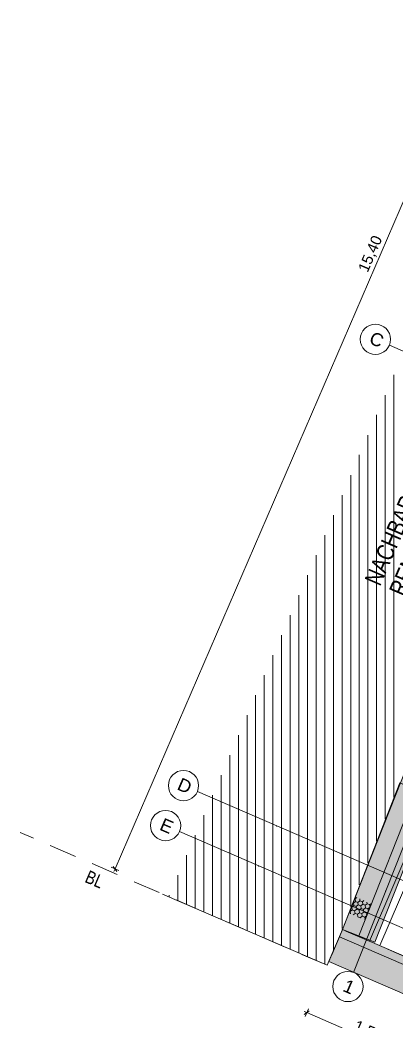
# Model space of a CAD drawing. Header units: millimetres. Extents: x 12535370 to 12592842, y 356201668 to 356234587.
# Drawn here: x 12535370 to 12539734, y 356212917 to 356224507 of the extents above; entities that cross this region are included whole.
import ezdxf
from ezdxf.enums import TextEntityAlignment as Align

# ---------------------------------------------------------------- set-up
doc = ezdxf.new("R2010")
doc.units = ezdxf.units.MM
doc.header["$MEASUREMENT"] = 0
doc.linetypes.add('Dashed Long', pattern=[529.166651, 317.499995, -211.666656])
doc.linetypes.add('Dot & Dashed', pattern=[6702.78, 3527.78, -1763.89, 0, -1411.11])
for name, color, linetype in [('New_015 Innenwände', 7, 'Continuous'), ('New_045 Dachkonstruktionen', 7, 'Continuous'), ('New_290 Raster _ Achsen', 7, 'Continuous'), ('New_GRUNDSTÜCKSGRENZE', 7, 'Continuous')]:
    doc.layers.add(name, color=color, linetype=linetype)
for name, color, linetype, lineweight in [('New_015 Innenwände_Pen_No__1', 7, 'Continuous', 13), ('New_045 Dachkonstruktionen_Pen_No__1', 7, 'Continuous', 13), ('New_255 Plangrafiken_Pen_No__1', 7, 'Continuous', 13), ('New_255 Plangrafiken_Pen_No__39', 8, 'Continuous', 13), ('New_290 Raster _ Achsen_Pen_No__1', 7, 'Continuous', 13), ('New_290 Raster _ Achsen_Pen_No__108', 7, 'Continuous', 13), ('New_Baulinie_Pen_No__21', 1, 'Continuous', 13), ('New_GRUNDSTÜCKSGRENZE_Pen_No__1', 7, 'Continuous', 13)]:
    doc.layers.add(name, color=color, linetype=linetype, lineweight=lineweight)
doc.layers.add('New_255 Plangrafiken_Pen_No__38', color=253, linetype='Continuous', lineweight=13, true_color=0xa2a2a2)
doc.styles.add('GENERATED_STYLE_1', font='arial.ttf')
doc.styles.add('GENERATED_STYLE_2', font='arial.ttf', dxfattribs={"width": 0.8})
doc.dimstyles.new('GENERATED_STYLE__1', dxfattribs={"dimtxt": 125, "dimasz": 47.5, "dimexe": 0.18, "dimexo": 2, "dimgap": 0, "dimtad": 1, "dimlfac": 0.001, "dimzin": 0, "dimdsep": 46, "dimtxsty": 'GENERATED_STYLE_1', "dimblk": 'ARROWHEAD_2', "dimblk1": 'ARROWHEAD_2', "dimblk2": 'ARROWHEAD_2', "dimcen": 0.09, "dimclrd": 7, "dimclre": 7, "dimclrt": 7, "dimadec": 0, "dimazin": 0, "dimtfac": 1, "dimtdec": 4, "dimtmove": 0, "dimatfit": 3, "dimfxl": 1, "dimtolj": 1, "dimtzin": 0, "dimarcsym": 0})
pattern_1 = [(338.410869, (12240439.157, 356160438.356), (19.119148, 48.316231), [30, -60]), (338.410869, (12240490.56, 356160445.956), (19.119148, 48.316231), [30, -60]), (38.410869, (12240467.05, 356160427.317), (-32.28351, 40.715783), [30, -60]), (38.410869, (12240486.17, 356160475.633), (-32.28351, 40.715783), [30, -60]), (98.410869, (12240439.157, 356160438.356), (51.4026574, 7.600448), [30, -60]), (98.410869, (12240458.276, 356160486.67), (51.4026574, 7.600448), [30, -60])]

# ---------------------------------------------------------------- blocks, each defined once
blk = doc.blocks.new('Wall_1', base_point=(12539105, 356213988))
at = {"layer": 'New_015 Innenwände', "linetype": 'Continuous', "lineweight": 0, "true_color": 0x000000}
h = blk.add_hatch(dxfattribs=at)
h.set_pattern_fill('DÄMMSTOFF__POLYSTYROL_EPS', color=18, style=0, pattern_type=2)
h.set_pattern_definition(pattern_1)
h.paths.add_polyline_path([(12544626, 356227940), (12539105, 356213988), (12539291, 356213914), (12544812, 356227866)])
h = blk.add_hatch(dxfattribs=at)
h.set_pattern_fill('BETON_BEWEHRT_SN46', color=18, style=0, pattern_type=2)
h.set_pattern_definition([(45, (12240439.16, 356160438.36), (-70.710678, 70.710678), [30, -20]), (45, (12240403.8, 356160473.71), (-70.710678, 70.710678), [100, 0])])
h.paths.add_polyline_path([(12544812, 356227866), (12539291, 356213914), (12539477, 356213841), (12544998, 356227792)])
h = blk.add_hatch(dxfattribs=at)
h.set_pattern_fill('DÄMMSTOFF__POLYSTYROL_EPS', color=18, style=0, pattern_type=2)
h.set_pattern_definition(pattern_1)
h.paths.add_polyline_path([(12539437, 356214283), (12539253, 356214362), (12539180, 356214176), (12539363, 356214097)])
at = {"layer": 'New_015 Innenwände_Pen_No__1', "color": 7, "linetype": 'Continuous', "lineweight": 13}
for p, q in [((12544812, 356227866), (12539291, 356213914)), ((12539253, 356214362), (12539180, 356214176)), ((12539363, 356214097), (12539437, 356214283))]:
    blk.add_line(p, q, dxfattribs=at)
at = {"layer": 'New_015 Innenwände_Pen_No__1', "color": 7, "linetype": 'Continuous', "lineweight": 13, "flags": 128}
for points in [[(12544626, 356227940), (12539105, 356213988)], [(12539477, 356213841), (12544998, 356227792)], [(12539105, 356213988), (12539477, 356213841)]]:
    blk.add_lwpolyline(points, dxfattribs=at)
blk = doc.blocks.new('*X21', base_point=(12240439, 356160438))
at = {"layer": 'New_255 Plangrafiken_Pen_No__39', "color": 8, "linetype": 'Continuous', "lineweight": 13}
for p, q in [((12539698, 356220401), (12539698, 356220184)), ((12539698, 356220401), (12539698, 356220184)), ((12539598, 356220169), (12539598, 356219934)), ((12539598, 356220169), (12539598, 356219934)), ((12539698, 356220184), (12539698, 356219934)), ((12539698, 356220184), (12539698, 356219934)), ((12539498, 356219938), (12539498, 356219934)), ((12539498, 356219938), (12539498, 356219934)), ((12539498, 356219934), (12539498, 356219684)), ((12539498, 356219934), (12539498, 356219684)), ((12539598, 356219934), (12539598, 356219684)), ((12539598, 356219934), (12539598, 356219684)), ((12539698, 356219934), (12539698, 356219684)), ((12539698, 356219934), (12539698, 356219684)), ((12539398, 356219706), (12539398, 356219684)), ((12539398, 356219706), (12539398, 356219684)), ((12539398, 356219684), (12539398, 356219434)), ((12539398, 356219684), (12539398, 356219434)), ((12539498, 356219684), (12539498, 356219434)), ((12539498, 356219684), (12539498, 356219434)), ((12539598, 356219684), (12539598, 356219434)), ((12539598, 356219684), (12539598, 356219434)), ((12539698, 356219684), (12539698, 356219434)), ((12539698, 356219684), (12539698, 356219434)), ((12539298, 356219475), (12539298, 356219434)), ((12539298, 356219475), (12539298, 356219434)), ((12539298, 356219434), (12539298, 356219184)), ((12539298, 356219434), (12539298, 356219184)), ((12539398, 356219434), (12539398, 356219184)), ((12539398, 356219434), (12539398, 356219184)), ((12539498, 356219434), (12539498, 356219184)), ((12539498, 356219434), (12539498, 356219184)), ((12539598, 356219434), (12539598, 356219184)), ((12539598, 356219434), (12539598, 356219184)), ((12539698, 356219434), (12539698, 356219184)), ((12539698, 356219434), (12539698, 356219184)), ((12539198, 356219243), (12539198, 356219184)), ((12539198, 356219243), (12539198, 356219184)), ((12539198, 356219184), (12539198, 356218934)), ((12539198, 356219184), (12539198, 356218934)), ((12539298, 356219184), (12539298, 356218934)), ((12539298, 356219184), (12539298, 356218934)), ((12539398, 356219184), (12539398, 356218934)), ((12539398, 356219184), (12539398, 356218934)), ((12539498, 356219184), (12539498, 356218934)), ((12539498, 356219184), (12539498, 356218934)), ((12539598, 356219184), (12539598, 356218934)), ((12539598, 356219184), (12539598, 356218934)), ((12539698, 356219184), (12539698, 356218934)), ((12539698, 356219184), (12539698, 356218934)), ((12539098, 356219012), (12539098, 356218934)), ((12539098, 356219012), (12539098, 356218934)), ((12539098, 356218934), (12539098, 356218684)), ((12539098, 356218934), (12539098, 356218684)), ((12539198, 356218934), (12539198, 356218684)), ((12539198, 356218934), (12539198, 356218684)), ((12539298, 356218934), (12539298, 356218684)), ((12539298, 356218934), (12539298, 356218684)), ((12539398, 356218934), (12539398, 356218684)), ((12539398, 356218934), (12539398, 356218684)), ((12539498, 356218934), (12539498, 356218684)), ((12539498, 356218934), (12539498, 356218684)), ((12539598, 356218934), (12539598, 356218684)), ((12539598, 356218934), (12539598, 356218684)), ((12539698, 356218934), (12539698, 356218684)), ((12539698, 356218934), (12539698, 356218684)), ((12538998, 356218780), (12538998, 356218684)), ((12538998, 356218780), (12538998, 356218684)), ((12538998, 356218684), (12538998, 356218434)), ((12538998, 356218684), (12538998, 356218434)), ((12539098, 356218684), (12539098, 356218434)), ((12539098, 356218684), (12539098, 356218434)), ((12539198, 356218684), (12539198, 356218434)), ((12539198, 356218684), (12539198, 356218434)), ((12539298, 356218684), (12539298, 356218434)), ((12539298, 356218684), (12539298, 356218434)), ((12539398, 356218684), (12539398, 356218434)), ((12539398, 356218684), (12539398, 356218434)), ((12539498, 356218684), (12539498, 356218434)), ((12539498, 356218684), (12539498, 356218434)), ((12539598, 356218684), (12539598, 356218434)), ((12539598, 356218684), (12539598, 356218434)), ((12539698, 356218684), (12539698, 356218434)), ((12539698, 356218684), (12539698, 356218434)), ((12538898, 356218549), (12538898, 356218434)), ((12538898, 356218549), (12538898, 356218434)), ((12538898, 356218434), (12538898, 356218184)), ((12538898, 356218434), (12538898, 356218184)), ((12538998, 356218434), (12538998, 356218184)), ((12538998, 356218434), (12538998, 356218184)), ((12539098, 356218434), (12539098, 356218184)), ((12539098, 356218434), (12539098, 356218184)), ((12539198, 356218434), (12539198, 356218184)), ((12539198, 356218434), (12539198, 356218184)), ((12539298, 356218434), (12539298, 356218184)), ((12539298, 356218434), (12539298, 356218184)), ((12539398, 356218434), (12539398, 356218184)), ((12539398, 356218434), (12539398, 356218184)), ((12539498, 356218434), (12539498, 356218184)), ((12539498, 356218434), (12539498, 356218184)), ((12539598, 356218434), (12539598, 356218184)), ((12539598, 356218434), (12539598, 356218184)), ((12539698, 356218434), (12539698, 356218184)), ((12539698, 356218434), (12539698, 356218184)), ((12538798, 356218317), (12538798, 356218184)), ((12538798, 356218317), (12538798, 356218184)), ((12538698, 356218086), (12538698, 356217934)), ((12538698, 356218086), (12538698, 356217934)), ((12538798, 356218184), (12538798, 356217934)), ((12538798, 356218184), (12538798, 356217934)), ((12538898, 356218184), (12538898, 356217934)), ((12538898, 356218184), (12538898, 356217934)), ((12538998, 356218184), (12538998, 356217934)), ((12538998, 356218184), (12538998, 356217934)), ((12539098, 356218184), (12539098, 356217934)), ((12539098, 356218184), (12539098, 356217934)), ((12539198, 356218184), (12539198, 356217934)), ((12539198, 356218184), (12539198, 356217934)), ((12539298, 356218184), (12539298, 356217934)), ((12539298, 356218184), (12539298, 356217934)), ((12539398, 356218184), (12539398, 356217934)), ((12539398, 356218184), (12539398, 356217934)), ((12539498, 356218184), (12539498, 356217934)), ((12539498, 356218184), (12539498, 356217934)), ((12539598, 356218184), (12539598, 356217934)), ((12539598, 356218184), (12539598, 356217934)), ((12539698, 356218184), (12539698, 356217934)), ((12539698, 356218184), (12539698, 356217934)), ((12538598, 356217854), (12538598, 356217684)), ((12538598, 356217854), (12538598, 356217684)), ((12538698, 356217934), (12538698, 356217684)), ((12538698, 356217934), (12538698, 356217684)), ((12538798, 356217934), (12538798, 356217684)), ((12538798, 356217934), (12538798, 356217684)), ((12538898, 356217934), (12538898, 356217684)), ((12538898, 356217934), (12538898, 356217684)), ((12538998, 356217934), (12538998, 356217684)), ((12538998, 356217934), (12538998, 356217684)), ((12539098, 356217934), (12539098, 356217684)), ((12539098, 356217934), (12539098, 356217684)), ((12539198, 356217934), (12539198, 356217684)), ((12539198, 356217934), (12539198, 356217684)), ((12539298, 356217934), (12539298, 356217684)), ((12539298, 356217934), (12539298, 356217684)), ((12539398, 356217934), (12539398, 356217684)), ((12539398, 356217934), (12539398, 356217684)), ((12539498, 356217934), (12539498, 356217684)), ((12539498, 356217934), (12539498, 356217684)), ((12539598, 356217934), (12539598, 356217684)), ((12539598, 356217934), (12539598, 356217684)), ((12539698, 356217934), (12539698, 356217684)), ((12539698, 356217934), (12539698, 356217684)), ((12538498, 356217623), (12538498, 356217434)), ((12538498, 356217623), (12538498, 356217434)), ((12538598, 356217684), (12538598, 356217434)), ((12538598, 356217684), (12538598, 356217434)), ((12538698, 356217684), (12538698, 356217434)), ((12538698, 356217684), (12538698, 356217434)), ((12538798, 356217684), (12538798, 356217434)), ((12538798, 356217684), (12538798, 356217434)), ((12538898, 356217684), (12538898, 356217434)), ((12538898, 356217684), (12538898, 356217434)), ((12538998, 356217684), (12538998, 356217434)), ((12538998, 356217684), (12538998, 356217434)), ((12539098, 356217684), (12539098, 356217434)), ((12539098, 356217684), (12539098, 356217434)), ((12539198, 356217684), (12539198, 356217434)), ((12539198, 356217684), (12539198, 356217434)), ((12539298, 356217684), (12539298, 356217434)), ((12539298, 356217684), (12539298, 356217434)), ((12539398, 356217684), (12539398, 356217434)), ((12539398, 356217684), (12539398, 356217434)), ((12539498, 356217684), (12539498, 356217434)), ((12539498, 356217684), (12539498, 356217434)), ((12539598, 356217684), (12539598, 356217434)), ((12539598, 356217684), (12539598, 356217434)), ((12539698, 356217684), (12539698, 356217434)), ((12539698, 356217684), (12539698, 356217434)), ((12538398, 356217391), (12538398, 356217184)), ((12538398, 356217391), (12538398, 356217184)), ((12538498, 356217434), (12538498, 356217184)), ((12538498, 356217434), (12538498, 356217184)), ((12538598, 356217434), (12538598, 356217184)), ((12538598, 356217434), (12538598, 356217184)), ((12538698, 356217434), (12538698, 356217184)), ((12538698, 356217434), (12538698, 356217184)), ((12538798, 356217434), (12538798, 356217184)), ((12538798, 356217434), (12538798, 356217184)), ((12538898, 356217434), (12538898, 356217184)), ((12538898, 356217434), (12538898, 356217184)), ((12538998, 356217434), (12538998, 356217184)), ((12538998, 356217434), (12538998, 356217184)), ((12539098, 356217434), (12539098, 356217184)), ((12539098, 356217434), (12539098, 356217184)), ((12539198, 356217434), (12539198, 356217184)), ((12539198, 356217434), (12539198, 356217184)), ((12539298, 356217434), (12539298, 356217184)), ((12539298, 356217434), (12539298, 356217184)), ((12539398, 356217434), (12539398, 356217184)), ((12539398, 356217434), (12539398, 356217184)), ((12539498, 356217434), (12539498, 356217184)), ((12539498, 356217434), (12539498, 356217184)), ((12539598, 356217434), (12539598, 356217184)), ((12539598, 356217434), (12539598, 356217184)), ((12539698, 356217434), (12539698, 356217184)), ((12539698, 356217434), (12539698, 356217184)), ((12538298, 356217160), (12538298, 356216934)), ((12538298, 356217160), (12538298, 356216934)), ((12538398, 356217184), (12538398, 356216934)), ((12538398, 356217184), (12538398, 356216934)), ((12538498, 356217184), (12538498, 356216934)), ((12538498, 356217184), (12538498, 356216934)), ((12538598, 356217184), (12538598, 356216934)), ((12538598, 356217184), (12538598, 356216934)), ((12538698, 356217184), (12538698, 356216934)), ((12538698, 356217184), (12538698, 356216934)), ((12538798, 356217184), (12538798, 356216934)), ((12538798, 356217184), (12538798, 356216934)), ((12538898, 356217184), (12538898, 356216934)), ((12538898, 356217184), (12538898, 356216934)), ((12538998, 356217184), (12538998, 356216934)), ((12538998, 356217184), (12538998, 356216934)), ((12539098, 356217184), (12539098, 356216934)), ((12539098, 356217184), (12539098, 356216934)), ((12539198, 356217184), (12539198, 356216934)), ((12539198, 356217184), (12539198, 356216934)), ((12539298, 356217184), (12539298, 356216934)), ((12539298, 356217184), (12539298, 356216934)), ((12539398, 356217184), (12539398, 356216934)), ((12539398, 356217184), (12539398, 356216934)), ((12539498, 356217184), (12539498, 356216934)), ((12539498, 356217184), (12539498, 356216934)), ((12539598, 356217184), (12539598, 356216934)), ((12539598, 356217184), (12539598, 356216934)), ((12539698, 356217184), (12539698, 356216934)), ((12539698, 356217184), (12539698, 356216934)), ((12538198, 356216928), (12538198, 356216684)), ((12538198, 356216928), (12538198, 356216684)), ((12538298, 356216934), (12538298, 356216684)), ((12538298, 356216934), (12538298, 356216684)), ((12538398, 356216934), (12538398, 356216684)), ((12538398, 356216934), (12538398, 356216684)), ((12538498, 356216934), (12538498, 356216684)), ((12538498, 356216934), (12538498, 356216684)), ((12538598, 356216934), (12538598, 356216684)), ((12538598, 356216934), (12538598, 356216684)), ((12538698, 356216934), (12538698, 356216684)), ((12538698, 356216934), (12538698, 356216684)), ((12538798, 356216934), (12538798, 356216684)), ((12538798, 356216934), (12538798, 356216684)), ((12538898, 356216934), (12538898, 356216684)), ((12538898, 356216934), (12538898, 356216684)), ((12538998, 356216934), (12538998, 356216684)), ((12538998, 356216934), (12538998, 356216684)), ((12539098, 356216934), (12539098, 356216684)), ((12539098, 356216934), (12539098, 356216684)), ((12539198, 356216934), (12539198, 356216684)), ((12539198, 356216934), (12539198, 356216684)), ((12539298, 356216934), (12539298, 356216684)), ((12539298, 356216934), (12539298, 356216684)), ((12539398, 356216934), (12539398, 356216684)), ((12539398, 356216934), (12539398, 356216684)), ((12539498, 356216934), (12539498, 356216684)), ((12539498, 356216934), (12539498, 356216684)), ((12539598, 356216934), (12539598, 356216684)), ((12539598, 356216934), (12539598, 356216684)), ((12539698, 356216934), (12539698, 356216684)), ((12539698, 356216934), (12539698, 356216684)), ((12538098, 356216697), (12538098, 356216684)), ((12538098, 356216697), (12538098, 356216684)), ((12538098, 356216684), (12538098, 356216434)), ((12538098, 356216684), (12538098, 356216434)), ((12538198, 356216684), (12538198, 356216434)), ((12538198, 356216684), (12538198, 356216434)), ((12538298, 356216684), (12538298, 356216434)), ((12538298, 356216684), (12538298, 356216434)), ((12538398, 356216684), (12538398, 356216434)), ((12538398, 356216684), (12538398, 356216434)), ((12538498, 356216684), (12538498, 356216434)), ((12538498, 356216684), (12538498, 356216434)), ((12538598, 356216684), (12538598, 356216434)), ((12538598, 356216684), (12538598, 356216434)), ((12538698, 356216684), (12538698, 356216434)), ((12538698, 356216684), (12538698, 356216434)), ((12538798, 356216684), (12538798, 356216434)), ((12538798, 356216684), (12538798, 356216434)), ((12538898, 356216684), (12538898, 356216434)), ((12538898, 356216684), (12538898, 356216434)), ((12538998, 356216684), (12538998, 356216434)), ((12538998, 356216684), (12538998, 356216434)), ((12539098, 356216684), (12539098, 356216434)), ((12539098, 356216684), (12539098, 356216434)), ((12539198, 356216684), (12539198, 356216434)), ((12539198, 356216684), (12539198, 356216434)), ((12539298, 356216684), (12539298, 356216434)), ((12539298, 356216684), (12539298, 356216434)), ((12539398, 356216684), (12539398, 356216434)), ((12539398, 356216684), (12539398, 356216434)), ((12539498, 356216684), (12539498, 356216434)), ((12539498, 356216684), (12539498, 356216434)), ((12539598, 356216684), (12539598, 356216434)), ((12539598, 356216684), (12539598, 356216434)), ((12539698, 356216684), (12539698, 356216434)), ((12539698, 356216684), (12539698, 356216434)), ((12537998, 356216465), (12537998, 356216434)), ((12537998, 356216465), (12537998, 356216434)), ((12537998, 356216434), (12537998, 356216184)), ((12537998, 356216434), (12537998, 356216184)), ((12538098, 356216434), (12538098, 356216184)), ((12538098, 356216434), (12538098, 356216184)), ((12538198, 356216434), (12538198, 356216184)), ((12538198, 356216434), (12538198, 356216184)), ((12538298, 356216434), (12538298, 356216184)), ((12538298, 356216434), (12538298, 356216184)), ((12538398, 356216434), (12538398, 356216184)), ((12538398, 356216434), (12538398, 356216184)), ((12538498, 356216434), (12538498, 356216184)), ((12538498, 356216434), (12538498, 356216184)), ((12538598, 356216434), (12538598, 356216184)), ((12538598, 356216434), (12538598, 356216184)), ((12538698, 356216434), (12538698, 356216184)), ((12538698, 356216434), (12538698, 356216184)), ((12538798, 356216434), (12538798, 356216184)), ((12538798, 356216434), (12538798, 356216184)), ((12538898, 356216434), (12538898, 356216184)), ((12538898, 356216434), (12538898, 356216184)), ((12538998, 356216434), (12538998, 356216184)), ((12538998, 356216434), (12538998, 356216184)), ((12539098, 356216434), (12539098, 356216184)), ((12539098, 356216434), (12539098, 356216184)), ((12539198, 356216434), (12539198, 356216184)), ((12539198, 356216434), (12539198, 356216184)), ((12539298, 356216434), (12539298, 356216184)), ((12539298, 356216434), (12539298, 356216184)), ((12539398, 356216434), (12539398, 356216184)), ((12539398, 356216434), (12539398, 356216184)), ((12539498, 356216434), (12539498, 356216184)), ((12539498, 356216434), (12539498, 356216184)), ((12539598, 356216434), (12539598, 356216184)), ((12539598, 356216434), (12539598, 356216184)), ((12539698, 356216434), (12539698, 356216184)), ((12539698, 356216434), (12539698, 356216184)), ((12537898, 356216234), (12537898, 356216184)), ((12537898, 356216234), (12537898, 356216184)), ((12537898, 356216184), (12537898, 356215934)), ((12537898, 356216184), (12537898, 356215934)), ((12537998, 356216184), (12537998, 356215934)), ((12537998, 356216184), (12537998, 356215934)), ((12538098, 356216184), (12538098, 356215934)), ((12538098, 356216184), (12538098, 356215934)), ((12538198, 356216184), (12538198, 356215934)), ((12538198, 356216184), (12538198, 356215934)), ((12538298, 356216184), (12538298, 356215934)), ((12538298, 356216184), (12538298, 356215934)), ((12538398, 356216184), (12538398, 356215934)), ((12538398, 356216184), (12538398, 356215934)), ((12538498, 356216184), (12538498, 356215934)), ((12538498, 356216184), (12538498, 356215934)), ((12538598, 356216184), (12538598, 356215934)), ((12538598, 356216184), (12538598, 356215934)), ((12538698, 356216184), (12538698, 356215934)), ((12538698, 356216184), (12538698, 356215934)), ((12538798, 356216184), (12538798, 356215934)), ((12538798, 356216184), (12538798, 356215934)), ((12538898, 356216184), (12538898, 356215934)), ((12538898, 356216184), (12538898, 356215934)), ((12538998, 356216184), (12538998, 356215934)), ((12538998, 356216184), (12538998, 356215934)), ((12539098, 356216184), (12539098, 356215934)), ((12539098, 356216184), (12539098, 356215934)), ((12539198, 356216184), (12539198, 356215934)), ((12539198, 356216184), (12539198, 356215934)), ((12539298, 356216184), (12539298, 356215934)), ((12539298, 356216184), (12539298, 356215934)), ((12539398, 356216184), (12539398, 356215934)), ((12539398, 356216184), (12539398, 356215934)), ((12539498, 356216184), (12539498, 356215934)), ((12539498, 356216184), (12539498, 356215934)), ((12539598, 356216184), (12539598, 356215934)), ((12539598, 356216184), (12539598, 356215934)), ((12539698, 356216184), (12539698, 356215934)), ((12539698, 356216184), (12539698, 356215934)), ((12537798, 356216002), (12537798, 356215934)), ((12537798, 356216002), (12537798, 356215934)), ((12537798, 356215934), (12537798, 356215684)), ((12537798, 356215934), (12537798, 356215684)), ((12537898, 356215934), (12537898, 356215684)), ((12537898, 356215934), (12537898, 356215684)), ((12537998, 356215934), (12537998, 356215684)), ((12537998, 356215934), (12537998, 356215684)), ((12538098, 356215934), (12538098, 356215684)), ((12538098, 356215934), (12538098, 356215684)), ((12538198, 356215934), (12538198, 356215684)), ((12538198, 356215934), (12538198, 356215684)), ((12538298, 356215934), (12538298, 356215684)), ((12538298, 356215934), (12538298, 356215684)), ((12538398, 356215934), (12538398, 356215684)), ((12538398, 356215934), (12538398, 356215684)), ((12538498, 356215934), (12538498, 356215684)), ((12538498, 356215934), (12538498, 356215684)), ((12538598, 356215934), (12538598, 356215684)), ((12538598, 356215934), (12538598, 356215684)), ((12538698, 356215934), (12538698, 356215684)), ((12538698, 356215934), (12538698, 356215684)), ((12538798, 356215934), (12538798, 356215684)), ((12538798, 356215934), (12538798, 356215684)), ((12538898, 356215934), (12538898, 356215684)), ((12538898, 356215934), (12538898, 356215684)), ((12538998, 356215934), (12538998, 356215684)), ((12538998, 356215934), (12538998, 356215684)), ((12539098, 356215934), (12539098, 356215684)), ((12539098, 356215934), (12539098, 356215684)), ((12539198, 356215934), (12539198, 356215684)), ((12539198, 356215934), (12539198, 356215684)), ((12539298, 356215934), (12539298, 356215684)), ((12539298, 356215934), (12539298, 356215684)), ((12539398, 356215934), (12539398, 356215684)), ((12539398, 356215934), (12539398, 356215684)), ((12539498, 356215934), (12539498, 356215684)), ((12539498, 356215934), (12539498, 356215684)), ((12539598, 356215934), (12539598, 356215684)), ((12539598, 356215934), (12539598, 356215684)), ((12539698, 356215934), (12539698, 356215684)), ((12539698, 356215934), (12539698, 356215684)), ((12537698, 356215771), (12537698, 356215684)), ((12537698, 356215771), (12537698, 356215684)), ((12537698, 356215684), (12537698, 356215434)), ((12537698, 356215684), (12537698, 356215434)), ((12537798, 356215684), (12537798, 356215434)), ((12537798, 356215684), (12537798, 356215434)), ((12537898, 356215684), (12537898, 356215434)), ((12537898, 356215684), (12537898, 356215434)), ((12537998, 356215684), (12537998, 356215434)), ((12537998, 356215684), (12537998, 356215434)), ((12538098, 356215684), (12538098, 356215434)), ((12538098, 356215684), (12538098, 356215434)), ((12538198, 356215684), (12538198, 356215434)), ((12538198, 356215684), (12538198, 356215434)), ((12538298, 356215684), (12538298, 356215434)), ((12538298, 356215684), (12538298, 356215434)), ((12538398, 356215684), (12538398, 356215434)), ((12538398, 356215684), (12538398, 356215434)), ((12538498, 356215684), (12538498, 356215434)), ((12538498, 356215684), (12538498, 356215434)), ((12538598, 356215684), (12538598, 356215434)), ((12538598, 356215684), (12538598, 356215434)), ((12538698, 356215684), (12538698, 356215434)), ((12538698, 356215684), (12538698, 356215434)), ((12538798, 356215684), (12538798, 356215434)), ((12538798, 356215684), (12538798, 356215434)), ((12538898, 356215684), (12538898, 356215434)), ((12538898, 356215684), (12538898, 356215434)), ((12538998, 356215684), (12538998, 356215434)), ((12538998, 356215684), (12538998, 356215434)), ((12539098, 356215684), (12539098, 356215434)), ((12539098, 356215684), (12539098, 356215434)), ((12539198, 356215684), (12539198, 356215434)), ((12539198, 356215684), (12539198, 356215434)), ((12539298, 356215684), (12539298, 356215434)), ((12539298, 356215684), (12539298, 356215434)), ((12539398, 356215684), (12539398, 356215434)), ((12539398, 356215684), (12539398, 356215434)), ((12539498, 356215684), (12539498, 356215434)), ((12539498, 356215684), (12539498, 356215434)), ((12539598, 356215684), (12539598, 356215434)), ((12539598, 356215684), (12539598, 356215434)), ((12539698, 356215684), (12539698, 356215516)), ((12539698, 356215684), (12539698, 356215516)), ((12537598, 356215539), (12537598, 356215434)), ((12537598, 356215539), (12537598, 356215434)), ((12537598, 356215434), (12537598, 356215184)), ((12537598, 356215434), (12537598, 356215184)), ((12537698, 356215434), (12537698, 356215184)), ((12537698, 356215434), (12537698, 356215184)), ((12537798, 356215434), (12537798, 356215184)), ((12537798, 356215434), (12537798, 356215184)), ((12537898, 356215434), (12537898, 356215184)), ((12537898, 356215434), (12537898, 356215184)), ((12537998, 356215434), (12537998, 356215184)), ((12537998, 356215434), (12537998, 356215184)), ((12538098, 356215434), (12538098, 356215184)), ((12538098, 356215434), (12538098, 356215184)), ((12538198, 356215434), (12538198, 356215184)), ((12538198, 356215434), (12538198, 356215184)), ((12538298, 356215434), (12538298, 356215184)), ((12538298, 356215434), (12538298, 356215184)), ((12538398, 356215434), (12538398, 356215184)), ((12538398, 356215434), (12538398, 356215184)), ((12538498, 356215434), (12538498, 356215184)), ((12538498, 356215434), (12538498, 356215184)), ((12538598, 356215434), (12538598, 356215184)), ((12538598, 356215434), (12538598, 356215184)), ((12538698, 356215434), (12538698, 356215184)), ((12538698, 356215434), (12538698, 356215184)), ((12538798, 356215434), (12538798, 356215184)), ((12538798, 356215434), (12538798, 356215184)), ((12538898, 356215434), (12538898, 356215184)), ((12538898, 356215434), (12538898, 356215184)), ((12538998, 356215434), (12538998, 356215184)), ((12538998, 356215434), (12538998, 356215184)), ((12539098, 356215434), (12539098, 356215184)), ((12539098, 356215434), (12539098, 356215184)), ((12539198, 356215434), (12539198, 356215184)), ((12539198, 356215434), (12539198, 356215184)), ((12539298, 356215434), (12539298, 356215184)), ((12539298, 356215434), (12539298, 356215184)), ((12539398, 356215434), (12539398, 356215184)), ((12539398, 356215434), (12539398, 356215184)), ((12539498, 356215434), (12539498, 356215184)), ((12539498, 356215434), (12539498, 356215184)), ((12539598, 356215434), (12539598, 356215263)), ((12539598, 356215434), (12539598, 356215263)), ((12537498, 356215308), (12537498, 356215184)), ((12537498, 356215308), (12537498, 356215184)), ((12537498, 356215184), (12537498, 356214934)), ((12537498, 356215184), (12537498, 356214934)), ((12537598, 356215184), (12537598, 356214934)), ((12537598, 356215184), (12537598, 356214934)), ((12537698, 356215184), (12537698, 356214934)), ((12537698, 356215184), (12537698, 356214934)), ((12537798, 356215184), (12537798, 356214934)), ((12537798, 356215184), (12537798, 356214934)), ((12537898, 356215184), (12537898, 356214934)), ((12537898, 356215184), (12537898, 356214934)), ((12537998, 356215184), (12537998, 356214934)), ((12537998, 356215184), (12537998, 356214934)), ((12538098, 356215184), (12538098, 356214934)), ((12538098, 356215184), (12538098, 356214934)), ((12538198, 356215184), (12538198, 356214934)), ((12538198, 356215184), (12538198, 356214934)), ((12538298, 356215184), (12538298, 356214934)), ((12538298, 356215184), (12538298, 356214934)), ((12538398, 356215184), (12538398, 356214934)), ((12538398, 356215184), (12538398, 356214934)), ((12538498, 356215184), (12538498, 356214934)), ((12538498, 356215184), (12538498, 356214934)), ((12538598, 356215184), (12538598, 356214934)), ((12538598, 356215184), (12538598, 356214934)), ((12538698, 356215184), (12538698, 356214934)), ((12538698, 356215184), (12538698, 356214934)), ((12538798, 356215184), (12538798, 356214934)), ((12538798, 356215184), (12538798, 356214934)), ((12538898, 356215184), (12538898, 356214934)), ((12538898, 356215184), (12538898, 356214934)), ((12538998, 356215184), (12538998, 356214934)), ((12538998, 356215184), (12538998, 356214934)), ((12539098, 356215184), (12539098, 356214934)), ((12539098, 356215184), (12539098, 356214934)), ((12539198, 356215184), (12539198, 356214934)), ((12539198, 356215184), (12539198, 356214934)), ((12539298, 356215184), (12539298, 356214934)), ((12539298, 356215184), (12539298, 356214934)), ((12539398, 356215184), (12539398, 356214934)), ((12539398, 356215184), (12539398, 356214934)), ((12539498, 356215184), (12539498, 356215009)), ((12539498, 356215184), (12539498, 356215009)), ((12537398, 356215076), (12537398, 356214934)), ((12537398, 356215076), (12537398, 356214934)), ((12537298, 356214845), (12537298, 356214684)), ((12537298, 356214845), (12537298, 356214684)), ((12537398, 356214934), (12537398, 356214684)), ((12537398, 356214934), (12537398, 356214684)), ((12537498, 356214934), (12537498, 356214684)), ((12537498, 356214934), (12537498, 356214684)), ((12537598, 356214934), (12537598, 356214684)), ((12537598, 356214934), (12537598, 356214684)), ((12537698, 356214934), (12537698, 356214684)), ((12537698, 356214934), (12537698, 356214684)), ((12537798, 356214934), (12537798, 356214684)), ((12537798, 356214934), (12537798, 356214684)), ((12537898, 356214934), (12537898, 356214684)), ((12537898, 356214934), (12537898, 356214684)), ((12537998, 356214934), (12537998, 356214684)), ((12537998, 356214934), (12537998, 356214684)), ((12538098, 356214934), (12538098, 356214684)), ((12538098, 356214934), (12538098, 356214684)), ((12538198, 356214934), (12538198, 356214684)), ((12538198, 356214934), (12538198, 356214684)), ((12538298, 356214934), (12538298, 356214684)), ((12538298, 356214934), (12538298, 356214684)), ((12538398, 356214934), (12538398, 356214684)), ((12538398, 356214934), (12538398, 356214684)), ((12538498, 356214934), (12538498, 356214684)), ((12538498, 356214934), (12538498, 356214684)), ((12538598, 356214934), (12538598, 356214684)), ((12538598, 356214934), (12538598, 356214684)), ((12538698, 356214934), (12538698, 356214684)), ((12538698, 356214934), (12538698, 356214684)), ((12538798, 356214934), (12538798, 356214684)), ((12538798, 356214934), (12538798, 356214684)), ((12538898, 356214934), (12538898, 356214684)), ((12538898, 356214934), (12538898, 356214684)), ((12538998, 356214934), (12538998, 356214684)), ((12538998, 356214934), (12538998, 356214684)), ((12539098, 356214934), (12539098, 356214684)), ((12539098, 356214934), (12539098, 356214684)), ((12539198, 356214934), (12539198, 356214684)), ((12539198, 356214934), (12539198, 356214684)), ((12539298, 356214934), (12539298, 356214684)), ((12539298, 356214934), (12539298, 356214684)), ((12539398, 356214934), (12539398, 356214756)), ((12539398, 356214934), (12539398, 356214756)), ((12537198, 356214613), (12537198, 356214434)), ((12537198, 356214613), (12537198, 356214434)), ((12537298, 356214684), (12537298, 356214434)), ((12537298, 356214684), (12537298, 356214434)), ((12537398, 356214684), (12537398, 356214434)), ((12537398, 356214684), (12537398, 356214434)), ((12537498, 356214684), (12537498, 356214434)), ((12537498, 356214684), (12537498, 356214434)), ((12537598, 356214684), (12537598, 356214434)), ((12537598, 356214684), (12537598, 356214434)), ((12537698, 356214684), (12537698, 356214434)), ((12537698, 356214684), (12537698, 356214434)), ((12537798, 356214684), (12537798, 356214434)), ((12537798, 356214684), (12537798, 356214434)), ((12537898, 356214684), (12537898, 356214434)), ((12537898, 356214684), (12537898, 356214434)), ((12537998, 356214684), (12537998, 356214434)), ((12537998, 356214684), (12537998, 356214434)), ((12538098, 356214684), (12538098, 356214434)), ((12538098, 356214684), (12538098, 356214434)), ((12538198, 356214684), (12538198, 356214434)), ((12538198, 356214684), (12538198, 356214434)), ((12538298, 356214684), (12538298, 356214434)), ((12538298, 356214684), (12538298, 356214434)), ((12538398, 356214684), (12538398, 356214434)), ((12538398, 356214684), (12538398, 356214434)), ((12538498, 356214684), (12538498, 356214434)), ((12538498, 356214684), (12538498, 356214434)), ((12538598, 356214684), (12538598, 356214434)), ((12538598, 356214684), (12538598, 356214434)), ((12538698, 356214684), (12538698, 356214434)), ((12538698, 356214684), (12538698, 356214434)), ((12538798, 356214684), (12538798, 356214434)), ((12538798, 356214684), (12538798, 356214434)), ((12538898, 356214684), (12538898, 356214434)), ((12538898, 356214684), (12538898, 356214434)), ((12538998, 356214684), (12538998, 356214434)), ((12538998, 356214684), (12538998, 356214434)), ((12539098, 356214684), (12539098, 356214434)), ((12539098, 356214684), (12539098, 356214434)), ((12539198, 356214684), (12539198, 356214434)), ((12539198, 356214684), (12539198, 356214434)), ((12539298, 356214684), (12539298, 356214503)), ((12539298, 356214684), (12539298, 356214503)), ((12537098, 356214382), (12537098, 356214361)), ((12537098, 356214382), (12537098, 356214361)), ((12537198, 356214434), (12537198, 356214318)), ((12537198, 356214434), (12537198, 356214318)), ((12537298, 356214434), (12537298, 356214275)), ((12537298, 356214434), (12537298, 356214275)), ((12537398, 356214434), (12537398, 356214232)), ((12537398, 356214434), (12537398, 356214232)), ((12537498, 356214434), (12537498, 356214188)), ((12537498, 356214434), (12537498, 356214188)), ((12537598, 356214434), (12537598, 356214184)), ((12537598, 356214434), (12537598, 356214184)), ((12537698, 356214434), (12537698, 356214184)), ((12537698, 356214434), (12537698, 356214184)), ((12537798, 356214434), (12537798, 356214184)), ((12537798, 356214434), (12537798, 356214184)), ((12537898, 356214434), (12537898, 356214184)), ((12537898, 356214434), (12537898, 356214184)), ((12537998, 356214434), (12537998, 356214184)), ((12537998, 356214434), (12537998, 356214184)), ((12538098, 356214434), (12538098, 356214184)), ((12538098, 356214434), (12538098, 356214184)), ((12538198, 356214434), (12538198, 356214184)), ((12538198, 356214434), (12538198, 356214184)), ((12538298, 356214434), (12538298, 356214184)), ((12538298, 356214434), (12538298, 356214184)), ((12538398, 356214434), (12538398, 356214184)), ((12538398, 356214434), (12538398, 356214184)), ((12538498, 356214434), (12538498, 356214184)), ((12538498, 356214434), (12538498, 356214184)), ((12538598, 356214434), (12538598, 356214184)), ((12538598, 356214434), (12538598, 356214184)), ((12538698, 356214434), (12538698, 356214184)), ((12538698, 356214434), (12538698, 356214184)), ((12538798, 356214434), (12538798, 356214184)), ((12538798, 356214434), (12538798, 356214184)), ((12538898, 356214434), (12538898, 356214184)), ((12538898, 356214434), (12538898, 356214184)), ((12538998, 356214434), (12538998, 356214184)), ((12538998, 356214434), (12538998, 356214184)), ((12539098, 356214434), (12539098, 356214184)), ((12539098, 356214434), (12539098, 356214184)), ((12539198, 356214434), (12539198, 356214250)), ((12539198, 356214434), (12539198, 356214250)), ((12537598, 356214184), (12537598, 356214145)), ((12537598, 356214184), (12537598, 356214145)), ((12537698, 356214184), (12537698, 356214102)), ((12537698, 356214184), (12537698, 356214102)), ((12537798, 356214184), (12537798, 356214059)), ((12537798, 356214184), (12537798, 356214059)), ((12537898, 356214184), (12537898, 356214016)), ((12537898, 356214184), (12537898, 356214016)), ((12537998, 356214184), (12537998, 356213973)), ((12537998, 356214184), (12537998, 356213973)), ((12538098, 356214184), (12538098, 356213934)), ((12538098, 356214184), (12538098, 356213934)), ((12538198, 356214184), (12538198, 356213934)), ((12538198, 356214184), (12538198, 356213934)), ((12538298, 356214184), (12538298, 356213934)), ((12538298, 356214184), (12538298, 356213934)), ((12538398, 356214184), (12538398, 356213934)), ((12538398, 356214184), (12538398, 356213934)), ((12538498, 356214184), (12538498, 356213934)), ((12538498, 356214184), (12538498, 356213934)), ((12538598, 356214184), (12538598, 356213934)), ((12538598, 356214184), (12538598, 356213934)), ((12538698, 356214184), (12538698, 356213934)), ((12538698, 356214184), (12538698, 356213934)), ((12538798, 356214184), (12538798, 356213934)), ((12538798, 356214184), (12538798, 356213934)), ((12538898, 356214184), (12538898, 356213934)), ((12538898, 356214184), (12538898, 356213934)), ((12538998, 356214184), (12538998, 356213934)), ((12538998, 356214184), (12538998, 356213934)), ((12539098, 356214184), (12539098, 356213997)), ((12539098, 356214184), (12539098, 356213997)), ((12538098, 356213934), (12538098, 356213930)), ((12538098, 356213934), (12538098, 356213930)), ((12538198, 356213934), (12538198, 356213887)), ((12538198, 356213934), (12538198, 356213887)), ((12538298, 356213934), (12538298, 356213843)), ((12538298, 356213934), (12538298, 356213843)), ((12538398, 356213934), (12538398, 356213800)), ((12538398, 356213934), (12538398, 356213800)), ((12538498, 356213934), (12538498, 356213757)), ((12538498, 356213934), (12538498, 356213757)), ((12538598, 356213934), (12538598, 356213714)), ((12538598, 356213934), (12538598, 356213714)), ((12538698, 356213934), (12538698, 356213684)), ((12538698, 356213934), (12538698, 356213684)), ((12538798, 356213934), (12538798, 356213684)), ((12538798, 356213934), (12538798, 356213684)), ((12538898, 356213934), (12538898, 356213684)), ((12538898, 356213934), (12538898, 356213684)), ((12538998, 356213934), (12538998, 356213740)), ((12538998, 356213934), (12538998, 356213740)), ((12539098, 356213988), (12539098, 356213969)), ((12539098, 356213988), (12539098, 356213969)), ((12538698, 356213684), (12538698, 356213671)), ((12538698, 356213684), (12538698, 356213671)), ((12538798, 356213684), (12538798, 356213628)), ((12538798, 356213684), (12538798, 356213628)), ((12538898, 356213684), (12538898, 356213585)), ((12538898, 356213684), (12538898, 356213585))]:
    blk.add_line(p, q, dxfattribs=at)
blk = doc.blocks.new('Fill_5', base_point=(12240439, 356160438))
at = {"layer": 'New_255 Plangrafiken_Pen_No__39', "color": 8, "linetype": 'Continuous', "lineweight": 13}
blk.add_blockref('*X21', (12240439, 356160438), dxfattribs=at)
blk = doc.blocks.new('Roof_2', base_point=(12557855, 356205888))
at = {"layer": 'New_045 Dachkonstruktionen_Pen_No__1', "color": 7, "linetype": 'Continuous', "lineweight": 13, "flags": 128}
for points in [[(12539105, 356213988), (12539770, 356215680)], [(12557855, 356205888), (12539105, 356213988)]]:
    blk.add_lwpolyline(points, dxfattribs=at)
blk = doc.blocks.new('Standard grid marker[32]', base_point=(12537215, 356215118))
at = {"layer": 'New_290 Raster _ Achsen_Pen_No__1', "color": 7, "linetype": 'Continuous', "lineweight": 13}
blk.add_circle((12537055, 356215188), 175, dxfattribs=at)
at = {"layer": 'New_290 Raster _ Achsen_Pen_No__108', "color": 7, "linetype": 'Dot & Dashed', "lineweight": 13}
for q in [(12537215, 356215118), (12559137, 356205649)]:
    blk.add_line((12538133, 356214722), q, dxfattribs=at)
blk.add_point((12538133, 356214722), dxfattribs=at)
blk.add_point((12538133, 356214722), dxfattribs=at)
at = {"layer": 'New_290 Raster _ Achsen_Pen_No__108', "color": 7, "lineweight": 13, "style": 'GENERATED_STYLE_1'}
for tag, p in [('AC_MarkerText_1_0', (12537098, 356215254)), ('AC_MarkerText_1_1', (12560259, 356205249))]:
    blk.add_attdef(tag, text='', height=150, rotation=336.6365, dxfattribs=at).set_placement(p, align=Align.TOP_CENTER)
blk = doc.blocks.new('Standard grid marker[33]', base_point=(12539646, 356220745))
at = {"layer": 'New_290 Raster _ Achsen_Pen_No__1', "color": 7, "linetype": 'Continuous', "lineweight": 13}
blk.add_circle((12539485, 356220814), 175, dxfattribs=at)
at = {"layer": 'New_290 Raster _ Achsen_Pen_No__108', "color": 7, "linetype": 'Dot & Dashed', "lineweight": 13}
blk.add_line((12540564, 356220348), (12539646, 356220745), dxfattribs=at)
at = {"layer": 'New_290 Raster _ Achsen_Pen_No__108', "color": 7, "lineweight": 13, "style": 'GENERATED_STYLE_1'}
for tag, p in [('AC_MarkerText_1_0', (12539528, 356220880)), ('AC_MarkerText_1_1', (12562689, 356210875))]:
    blk.add_attdef(tag, text='', height=150, rotation=336.6365, dxfattribs=at).set_placement(p, align=Align.TOP_CENTER)
blk = doc.blocks.new('Standard grid marker[39]', base_point=(12539230, 356213490))
at = {"layer": 'New_290 Raster _ Achsen_Pen_No__1', "color": 7, "linetype": 'Continuous', "lineweight": 13}
blk.add_circle((12539166, 356213327), 175, dxfattribs=at)
at = {"layer": 'New_290 Raster _ Achsen_Pen_No__108', "color": 7, "linetype": 'Dot & Dashed', "lineweight": 13}
for q in [(12547078, 356233306), (12539230, 356213490)]:
    blk.add_line((12539604, 356214433), q, dxfattribs=at)
blk.add_point((12539604, 356214433), dxfattribs=at)
blk.add_point((12539604, 356214433), dxfattribs=at)
at = {"layer": 'New_290 Raster _ Achsen_Pen_No__108', "color": 7, "lineweight": 13, "style": 'GENERATED_STYLE_1'}
for tag, p in [('AC_MarkerText_1_1', (12547559, 356234478)), ('AC_MarkerText_1_0', (12539209, 356213393))]:
    blk.add_attdef(tag, text='', height=150, rotation=336.6365, dxfattribs=at).set_placement(p, align=Align.TOP_CENTER)
blk = doc.blocks.new('Standard grid marker[40]', base_point=(12537424, 356215583))
at = {"layer": 'New_290 Raster _ Achsen_Pen_No__1', "color": 7, "linetype": 'Continuous', "lineweight": 13}
blk.add_circle((12537263, 356215652), 175, dxfattribs=at)
at = {"layer": 'New_290 Raster _ Achsen_Pen_No__108', "color": 7, "linetype": 'Dot & Dashed', "lineweight": 13}
for q in [(12537424, 356215583), (12559339, 356206116)]:
    blk.add_line((12538342, 356215186), q, dxfattribs=at)
blk.add_point((12538342, 356215186), dxfattribs=at)
blk.add_point((12538342, 356215186), dxfattribs=at)
at = {"layer": 'New_290 Raster _ Achsen_Pen_No__108', "color": 7, "lineweight": 13, "style": 'GENERATED_STYLE_1'}
for tag, p in [('AC_MarkerText_1_0', (12537306, 356215718)), ('AC_MarkerText_1_1', (12560461, 356205716))]:
    blk.add_attdef(tag, text='', height=150, rotation=336.6365, dxfattribs=at).set_placement(p, align=Align.TOP_CENTER)
blk = doc.blocks.new('*D146', base_point=(12240439, 356160438))
at = {"layer": 'New_GRUNDSTÜCKSGRENZE_Pen_No__1', "color": 7, "linetype": 'Continuous', "lineweight": 13, "transparency": 16777216}
for p, q in [((12538718, 356213046), (12538660, 356213003)), ((12538661, 356213037), (12538689, 356213025)), ((12538670, 356212982), (12538708, 356213068)), ((12538689, 356213025), (12540098, 356212416)), ((12540127, 356212437), (12540069, 356212394)), ((12540080, 356212373), (12540117, 356212459)), ((12540098, 356212416), (12541319, 356211888))]:
    blk.add_line(p, q, dxfattribs=at)
at = {"layer": 'New_GRUNDSTÜCKSGRENZE_Pen_No__1', "color": 7, "lineweight": 13, "transparency": 16777216, "insert": (12539210, 356212794), "char_height": 125, "attachment_point": 7, "rotation": 336.6365, "style": 'GENERATED_STYLE_1'}
blk.add_mtext('\\A1;{\\pql;\\fArial|b0|i0|c0|p0;\\W1.000000;1,53\\fArial|b0|i0|c0|p0;\\W1.000000;\\A1{\\H.66x;\\S5^  ;}}', dxfattribs=at)
blk = doc.blocks.new('ARROWHEAD_2')
at = {"color": 0, "linetype": 'Continuous', "lineweight": 0}
for p, q in [((0, 0), (-1, 0)), ((-0.38, -0.66), (0.38, 0.66))]:
    blk.add_line(p, q, dxfattribs=at)
blk = doc.blocks.new('*D160', base_point=(12240439, 356160438))
at = {"layer": 'New_GRUNDSTÜCKSGRENZE_Pen_No__1', "color": 7, "linetype": 'Continuous', "lineweight": 13, "transparency": 16777216}
for p, q in [((12538564, 356212691), (12538506, 356212647)), ((12538535, 356212669), (12538507, 356212681)), ((12538554, 356212712), (12538517, 356212626)), ((12557164, 356204622), (12538535, 356212669)), ((12557135, 356204600), (12557193, 356204643)), ((12557183, 356204665), (12557145, 356204579)), ((12557192, 356204610), (12557164, 356204622))]:
    blk.add_line(p, q, dxfattribs=at)
at = {"layer": 'New_GRUNDSTÜCKSGRENZE_Pen_No__1', "color": 7, "lineweight": 13, "transparency": 16777216, "insert": (12547622, 356208738), "char_height": 125, "attachment_point": 7, "rotation": 336.6365, "style": 'GENERATED_STYLE_1'}
blk.add_mtext('\\A1;{\\pql;\\fArial|b0|i0|c0|p0;\\W1.000000;20,29\\fArial|b0|i0|c0|p0;\\W1.000000;\\A1{\\H.66x;\\S5^  ;}}', dxfattribs=at)
blk = doc.blocks.new('*D167', base_point=(12240439, 356160438))
at = {"layer": 'New_GRUNDSTÜCKSGRENZE_Pen_No__1', "color": 7, "linetype": 'Continuous', "lineweight": 13, "transparency": 16777216}
for p, q in [((12542598, 356228796), (12542555, 356228854)), ((12542577, 356228825), (12542589, 356228853)), ((12536470, 356214687), (12542577, 356228825)), ((12542620, 356228806), (12542534, 356228843)), ((12536448, 356214716), (12536491, 356214658)), ((12536513, 356214669), (12536427, 356214706)), ((12536458, 356214659), (12536470, 356214687))]:
    blk.add_line(p, q, dxfattribs=at)
at = {"layer": 'New_GRUNDSTÜCKSGRENZE_Pen_No__1', "color": 7, "lineweight": 13, "transparency": 16777216, "insert": (12539415, 356221569), "char_height": 125, "attachment_point": 7, "rotation": 66.6365, "style": 'GENERATED_STYLE_1'}
blk.add_mtext('\\A1;{\\pql;\\fArial|b0|i0|c0|p0;\\W1.000000;15,40}', dxfattribs=at)

msp = doc.modelspace()

# ---------------------------------------------------------------- hatches: boundary and pattern name
at = {"layer": 'New_255 Plangrafiken_Pen_No__38', "linetype": 'Continuous', "lineweight": 13, "true_color": 0xa2a2a2}
msp.add_hatch(color=253, dxfattribs=at).paths.add_polyline_path([(12557574.05, 356205570.758), (12538945.362, 356213618.042), (12539068.297, 356213902.624), (12557696.985, 356205855.34)])
at = {"layer": 'New_255 Plangrafiken_Pen_No__39', "linetype": 'Continuous', "lineweight": 13}
msp.add_hatch(color=8, dxfattribs=at).paths.add_polyline_path([(12539105.04, 356213987.681), (12557733.728, 356205940.398), (12557696.985, 356205855.34), (12539068.297, 356213902.624)])

# ---------------------------------------------------------------- linework, layer by layer
at = {"layer": 'New_255 Plangrafiken_Pen_No__1', "color": 7, "linetype": 'Continuous', "lineweight": 13}
msp.add_lwpolyline([(12538925.233, 356213573.04), (12537019.507, 356214396.282)], dxfattribs=at)
at = {"layer": 'New_255 Plangrafiken_Pen_No__1', "color": 7, "linetype": 'Continuous', "lineweight": 13, "flags": 128}
for points in [[(12557574.05, 356205570.758), (12538945.362, 356213618.042), (12539068.297, 356213902.624), (12557696.985, 356205855.34)], [(12539105.04, 356213987.681), (12557733.728, 356205940.398), (12557696.985, 356205855.34), (12539068.297, 356213902.624)]]:
    msp.add_lwpolyline(points, close=True, dxfattribs=at)

# ---------------------------------------------------------------- block references
at = {"layer": 'New_015 Innenwände', "color": 7, "lineweight": 13}
msp.add_blockref('Wall_1', (12539105.04, 356213987.681), dxfattribs=at)
at = {"layer": 'New_255 Plangrafiken_Pen_No__39', "color": 8, "linetype": 'Continuous', "lineweight": 13}
msp.add_blockref('Fill_5', (12240439.157, 356160438.356), dxfattribs=at)

# ---------------------------------------------------------------- texts
at = {"layer": 'New_Baulinie_Pen_No__21', "color": 1, "linetype": 'Continuous', "lineweight": 13, "insert": (12536109.972, 356214538.701), "char_height": 150, "attachment_point": 7, "rotation": 336.6364577, "style": 'GENERATED_STYLE_2'}
msp.add_mtext('\\A1;{\\pql;\\fArial|b0|i0|c0|p0;\\W0.800000;BL}', dxfattribs=at)

# ---------------------------------------------------------------- next in the draw order: block references
at = {"layer": 'New_045 Dachkonstruktionen', "color": 7, "linetype": 'Continuous', "lineweight": 13}
msp.add_blockref('Roof_2', (12557854.794, 356205888.099), dxfattribs=at)

# ---------------------------------------------------------------- next in the draw order: hatches: boundary and pattern name
at = {"layer": 'New_255 Plangrafiken_Pen_No__1', "linetype": 'Continuous', "lineweight": 13}
h = msp.add_hatch(dxfattribs=at)
h.set_pattern_fill('DOUBLE_1_8', style=0, pattern_type=2)
h.set_pattern_definition([(66.825, (12548468.5, 356210791), (-992.2, 666.5), []), (66.825, (12548358.2, 356210865.1), (-992.2, 666.5), [])])
h.paths.add_polyline_path([(12539105.04, 356213987.681), (12557854.794, 356205888.099), (12557520.481, 356208020.222), (12554542.788, 356209298.833), (12554361.17, 356208878.405), (12553076.31, 356209433.443), (12553257.928, 356209853.871), (12552072.53, 356210365.944), (12551891.228, 356209945.868), (12550622.773, 356210493.33), (12550804.391, 356210913.758), (12549699.876, 356211390.891), (12549518.436, 356210970.874), (12548250.159, 356211518.749), (12548431.6, 356211938.765), (12547349.576, 356212406.181), (12547168.136, 356211986.165), (12545899.86, 356212534.039), (12546081.3, 356212954.055), (12544979.247, 356213430.124), (12544797.807, 356213010.108), (12543529.53, 356213557.982), (12543710.97, 356213977.998), (12542498.715, 356214501.673), (12542317.275, 356214081.656), (12541048.998, 356214629.531), (12541230.438, 356215049.547), (12539767.45, 356215681.534)])

# ---------------------------------------------------------------- next in the draw order: linework, layer by layer
at = {"layer": 'New_255 Plangrafiken_Pen_No__1', "color": 7, "linetype": 'Continuous', "lineweight": 13}
msp.add_line((12538925.233, 356213573.04), (12539105.263, 356213984.694), dxfattribs=at)
at = {"layer": 'New_255 Plangrafiken_Pen_No__1', "color": 7, "linetype": 'Continuous', "lineweight": 13, "flags": 128}
msp.add_lwpolyline([(12545899.86, 356212534.039), (12546081.3, 356212954.055), (12544979.247, 356213430.124), (12544797.807, 356213010.108), (12543529.53, 356213557.982), (12543710.97, 356213977.998), (12542498.715, 356214501.673), (12542317.275, 356214081.656), (12541048.998, 356214629.531), (12541230.438, 356215049.547), (12539767.45, 356215681.534), (12539105.04, 356213987.681), (12557854.794, 356205888.099)], dxfattribs=at)
at = {"layer": 'New_Baulinie_Pen_No__21', "color": 1, "linetype": 'Dashed Long', "lineweight": 13}
msp.add_lwpolyline([(12561293.194, 356204400.288), (12539105.263, 356213984.694), (12538925.233, 356213573.04), (12535370.219, 356215109.158)], dxfattribs=at)

# ---------------------------------------------------------------- next in the draw order: block references
at = {"layer": 'New_290 Raster _ Achsen', "color": 7, "linetype": 'Continuous', "lineweight": 13}
ref = msp.add_blockref('Standard grid marker[39]', (12539230.19, 356213489.941), dxfattribs=at)
ref.add_attrib('AC_MarkerText_1', '1', dxfattribs={"layer": 'New_290 Raster _ Achsen_Pen_No__108', "color": 7, "lineweight": 13, "height": 150, "rotation": 336.6364577, "style": 'GENERATED_STYLE_1'}).set_placement((12539209.091, 356213393.276), align=Align.TOP_CENTER)
ref = msp.add_blockref('Standard grid marker[33]', (12539645.773, 356220744.612), dxfattribs=at)
ref.add_attrib('AC_MarkerText_1', 'C', dxfattribs={"layer": 'New_290 Raster _ Achsen_Pen_No__108', "color": 7, "lineweight": 13, "height": 150, "rotation": 336.6364577, "style": 'GENERATED_STYLE_1'}).set_placement((12539528.46, 356220880.05), align=Align.TOP_CENTER)
ref = msp.add_blockref('Standard grid marker[40]', (12537423.532, 356215582.626), dxfattribs=at)
ref.add_attrib('AC_MarkerText_1', 'D', dxfattribs={"layer": 'New_290 Raster _ Achsen_Pen_No__108', "color": 7, "lineweight": 13, "height": 150, "rotation": 336.6364577, "style": 'GENERATED_STYLE_1'}).set_placement((12537306.22, 356215718.065), align=Align.TOP_CENTER)
ref = msp.add_blockref('Standard grid marker[32]', (12537215.32, 356215118.348), dxfattribs=at)
ref.add_attrib('AC_MarkerText_1', 'E', dxfattribs={"layer": 'New_290 Raster _ Achsen_Pen_No__108', "color": 7, "lineweight": 13, "height": 150, "rotation": 336.6364577, "style": 'GENERATED_STYLE_1'}).set_placement((12537098.007, 356215253.786), align=Align.TOP_CENTER)

# ---------------------------------------------------------------- next in the draw order: texts
at = {"layer": 'New_255 Plangrafiken_Pen_No__1', "color": 7, "linetype": 'Continuous', "lineweight": 13, "insert": (12539822.4, 356217825.204), "char_height": 200, "attachment_point": 7, "rotation": 66.6364577, "line_spacing_factor": 0.921651, "style": 'GENERATED_STYLE_2'}
msp.add_mtext('\\A1;{\\pql;\\fArial|b0|i0|c0|p0;\\W0.800000;NACHBARGEBÄUDE\\P\\pql;\\fArial|b0|i0|c0|p0;\\W0.800000;RENNWEG 13}', dxfattribs=at)

# ---------------------------------------------------------------- next in the draw order: dimensions: what is measured, and where the dimension line sits
at = {"layer": 'New_GRUNDSTÜCKSGRENZE', "color": 7, "linetype": 'Continuous', "lineweight": 13}
for base, p1, p2, angle, picture, middle, turn in [((12542576.91, 356228824.742), (12538945.362, 356213618.042), (12544625.934, 356227939.598), 66.6364577, '*D167', (12539441.017, 356221786.097), 66.6364577), ((12540098.169, 356212415.928), (12538945.362, 356213618.042), (12541053.558, 356214627.561), 336.6364577, '*D146', (12539549.31, 356212748.341), 336.6364577), ((12538535.379, 356212668.969), (12557574.05, 356205570.758), (12538945.362, 356213618.042), 156.6364577, '*D160', (12548005.336, 356208673.42), 336.6364577)]:
    dim = msp.add_linear_dim(base=base, p1=p1, p2=p2, angle=angle, dimstyle='GENERATED_STYLE__1', dxfattribs=at)
    dim.commit()
    dim.dimension.update_dxf_attribs({"geometry": picture, "text_midpoint": middle, "dimtype": 160, "text_rotation": turn})

doc.saveas('drawing.dxf')
